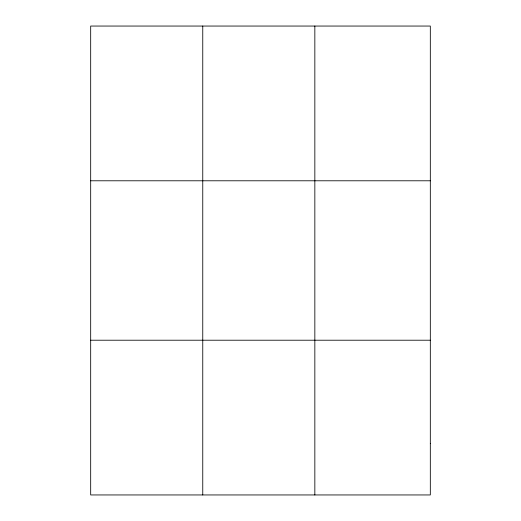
<?xml version="1.0" encoding="UTF-8"?>
<svg xmlns="http://www.w3.org/2000/svg" width="521" height="521" viewBox="0 0 521 521"><rect width="100%" height="100%" fill="white"/><g stroke="black" fill="none" stroke-linecap="round" stroke-linejoin="round"><path stroke-width="0.78" d="M202.76 26.05L202.76 494.95M314.84 26.05L314.84 494.95M90.68 180.787L430.32 180.787M90.68 340.213L430.32 340.213M430.32 443.371L430.32 494.95L90.68 494.95L90.68 26.05L430.32 26.05L430.32 443.371"/></g></svg>
